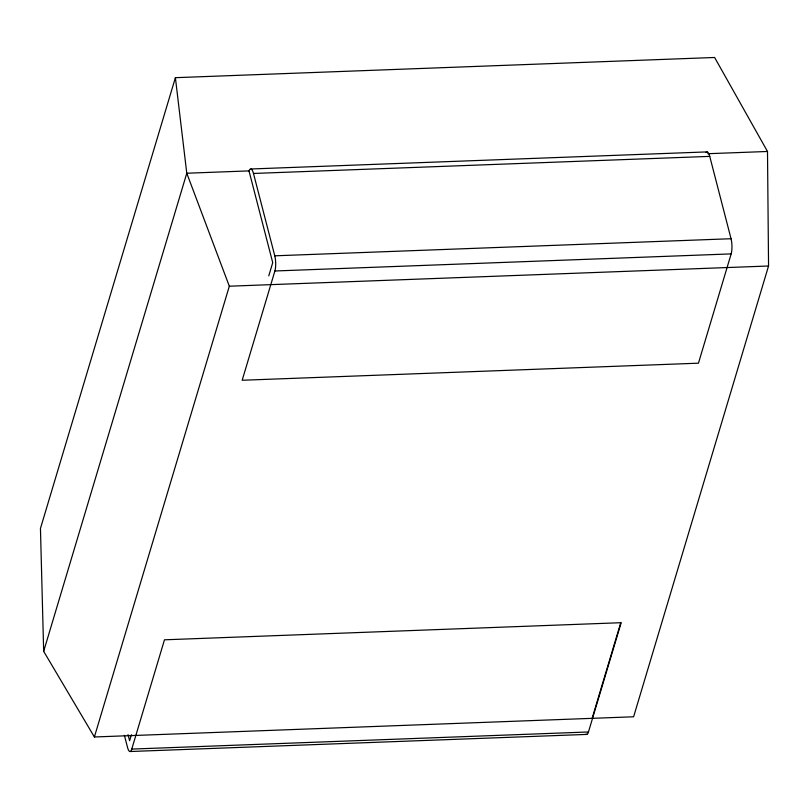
<?xml version="1.0" encoding="UTF-8"?>
<svg xmlns="http://www.w3.org/2000/svg" width="809" height="809" viewBox="0 0 809 809"><rect width="100%" height="100%" fill="white"/><g stroke="black" fill="none" stroke-linecap="round" stroke-linejoin="round"><path stroke-width="1.21" d="M175.391 77.684L40.45 528.459L43.666 651.326L94.38 736.979L633.609 716.784L768.55 265.999L767.498 151.475L714.62 57.479L175.391 77.684L186.778 173.227L229.321 286.204L94.38 736.979M43.666 651.326L186.778 173.227L249 170.901A12.246 3.347 87.9 0 1 253.48 173.46L709.746 156.38L731.043 238.726A10.79 2.943 87.9 0 1 731.164 253.895L698.45 363.18L242.174 380.26L274.888 270.985A10.79 2.943 87.9 0 0 274.777 255.816L253.48 173.46M131.412 734.734L129.612 740.741L128.024 734.623M268.77 275.859L272.724 262.642L249 170.901M124.404 735.351L127.569 747.567A10.79 2.943 87.9 0 0 131.766 749.083L164.48 639.808L621.17 622.697L588.456 731.973A10.79 2.943 87.9 0 1 585.989 734.137M592.127 718.331L620.756 622.718M250.861 168.99L707.137 151.9M707.764 153.71L767.498 151.475M274.777 255.816L731.043 238.726M274.888 270.985L731.164 253.895M229.321 286.204L768.55 265.999M131.766 749.083L588.456 731.973M130.077 751.521L586.768 734.41M705.964 152.537A12.246 3.347 87.9 0 1 709.746 156.38"/></g></svg>
